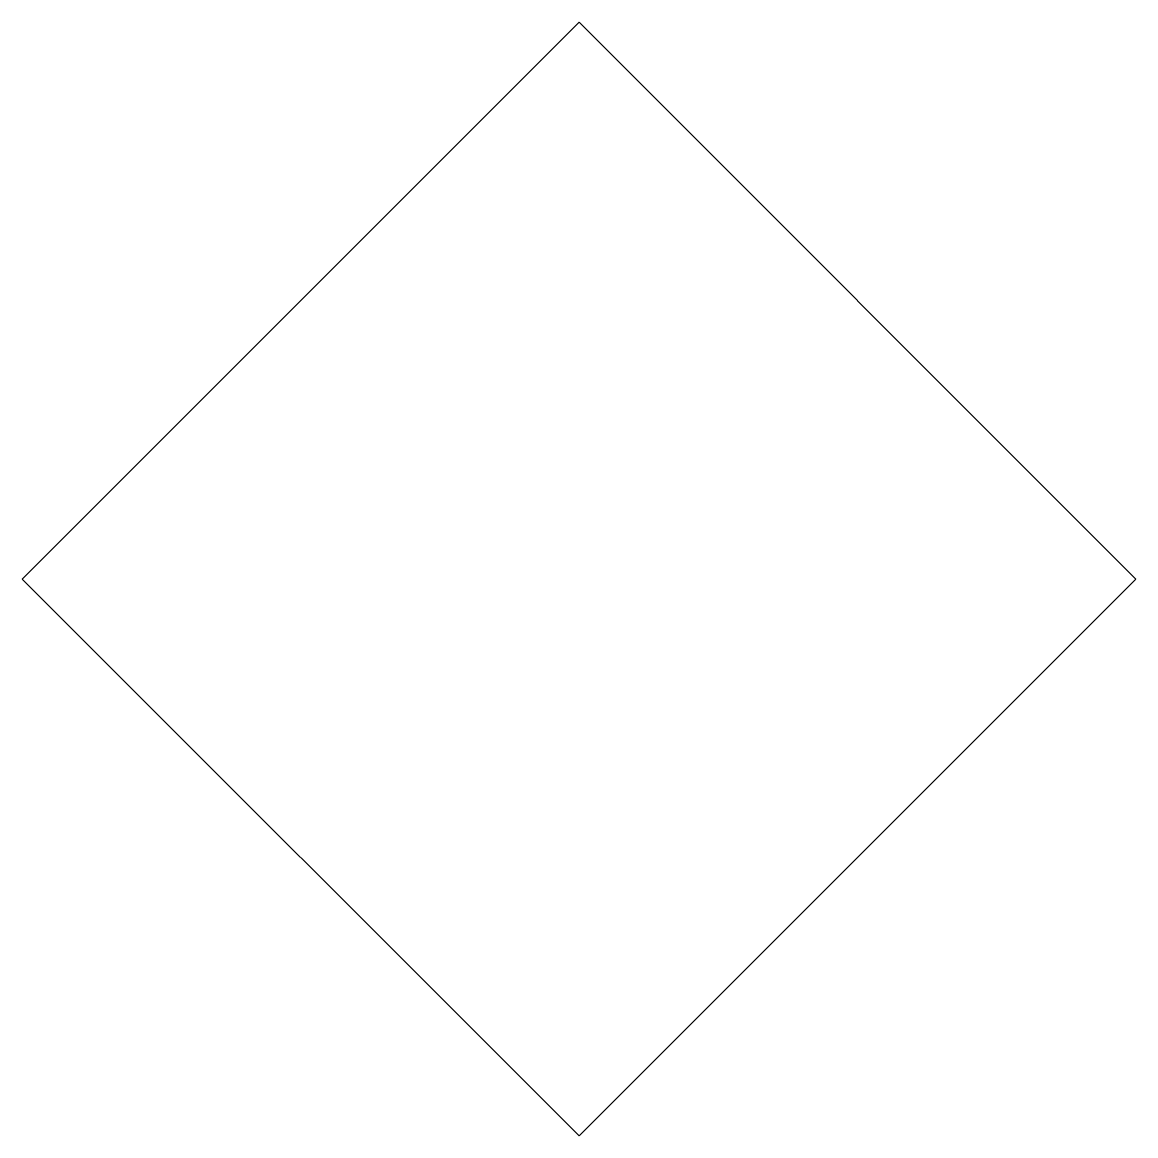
# Model space of a CAD drawing. Header units: millimetres. Extents: x -7.1 to 7.1, y -7.1 to 7.1.
import ezdxf

# ---------------------------------------------------------------- set-up
doc = ezdxf.new("R2010")
doc.units = ezdxf.units.MM
doc.linetypes.add('K5LT_BASIC', pattern=[0])

# ---------------------------------------------------------------- blocks, each defined once
blk = doc.blocks.new('U0')
at = {"color": 5, "linetype": 'K5LT_BASIC'}
for p, q in [((0, 7.071), (-7.071, 0)), ((7.071, 0), (0, 7.071)), ((-7.071, 0), (0, -7.071)), ((0, -7.071), (7.071, 0))]:
    blk.add_line(p, q, dxfattribs=at)

msp = doc.modelspace()

# ---------------------------------------------------------------- block references
msp.add_blockref('U0', (0, 0))

doc.saveas('drawing.dxf')
